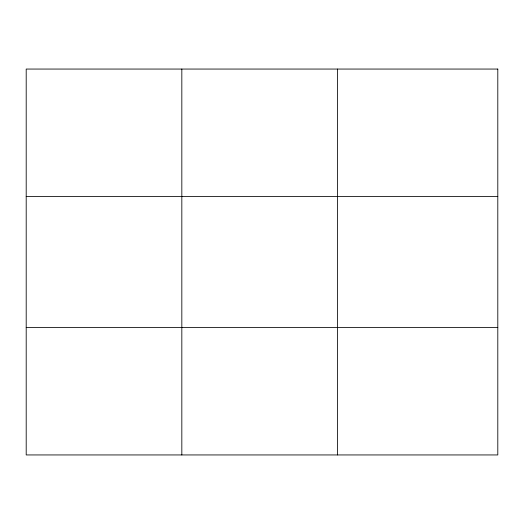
<?xml version="1.0" encoding="UTF-8"?>
<svg xmlns="http://www.w3.org/2000/svg" width="524" height="524" viewBox="0 0 524 524"><rect width="100%" height="100%" fill="white"/><g stroke="black" fill="none" stroke-linecap="round" stroke-linejoin="round"><path stroke-width="0.79" d="M181.828 69.057L181.828 454.943M337.456 69.057L337.456 454.943M26.2 196.402L497.8 196.402M26.2 327.598L497.8 327.598M497.8 69.057L497.8 454.943L26.2 454.943L26.2 69.057L497.8 69.057"/></g></svg>
